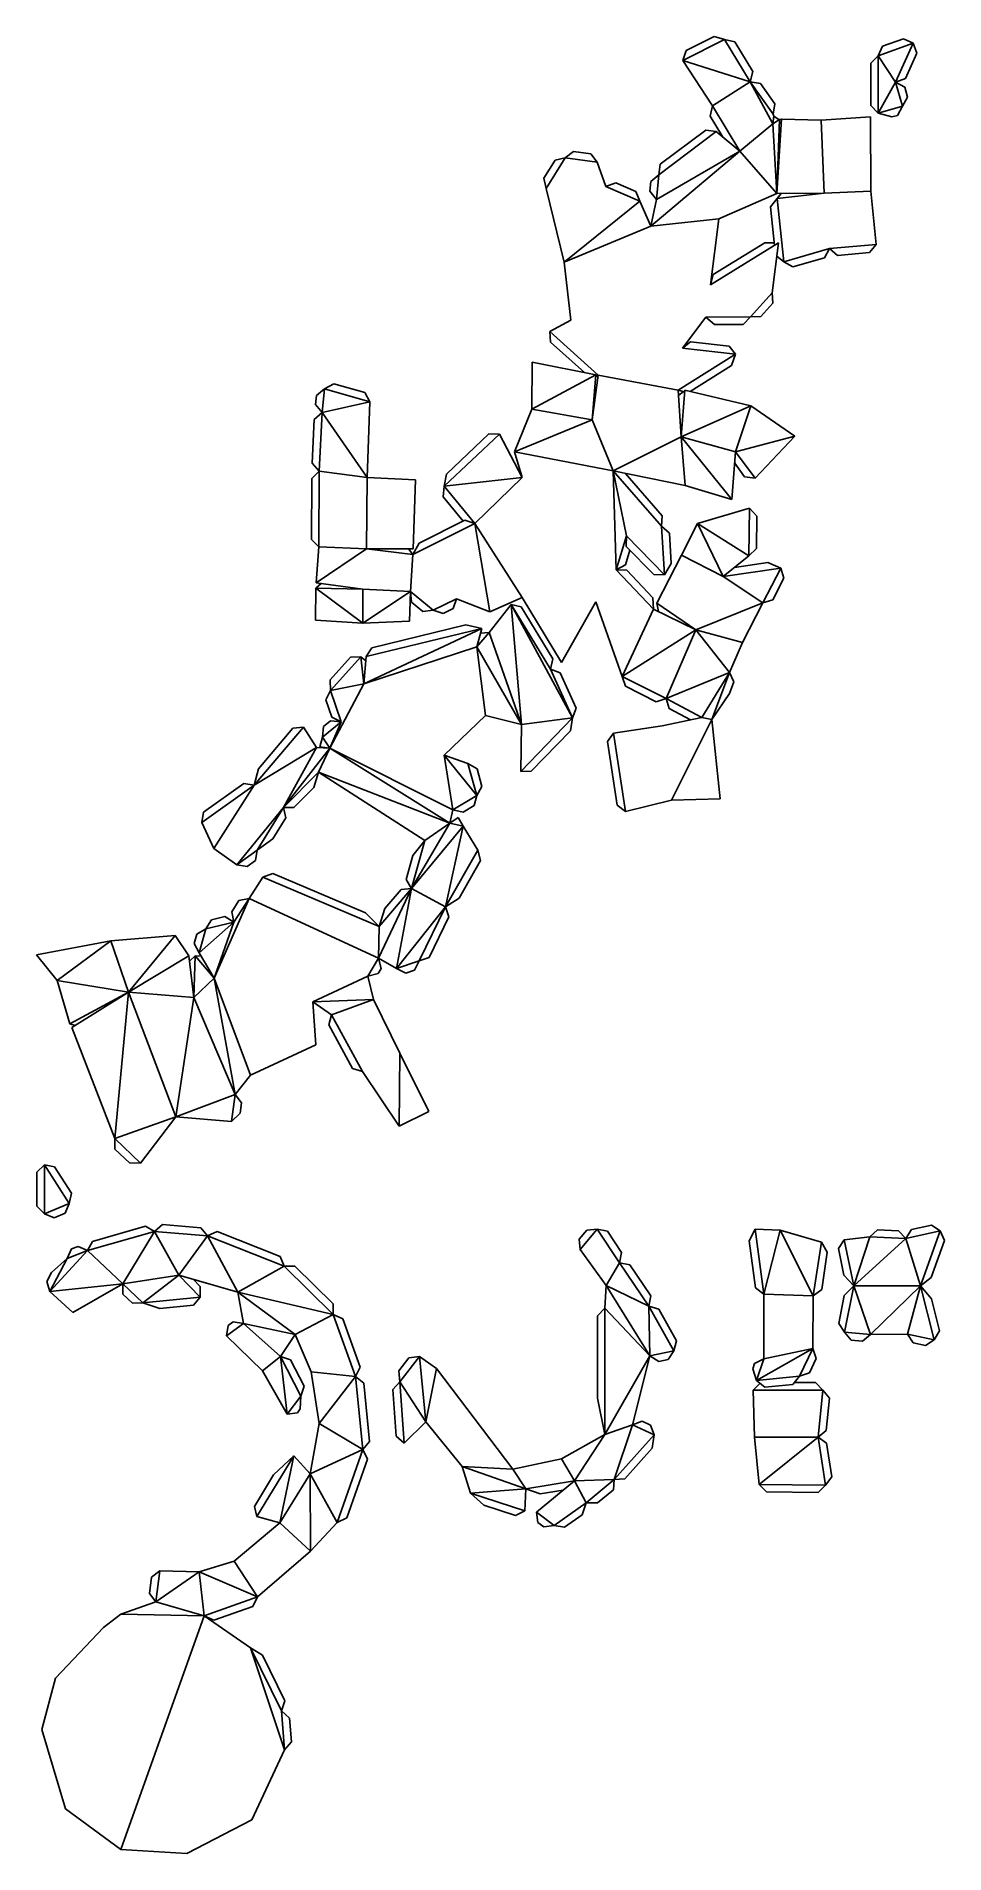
# Model space of a CAD drawing. Extents: x -6 to 1832, y 0 to 3678.
import ezdxf

# ---------------------------------------------------------------- set-up
doc = ezdxf.new("R2010")
doc.units = 0

msp = doc.modelspace()

# ---------------------------------------------------------------- linework, layer by layer
at = {"layer": 'CutLine', "color": 8, "linetype": 'CONTINUOUS'}
for p, q in [((1309.007472, 3649.221093), (1365.858643, 3677.973862)), ((1365.858643, 3677.973862), (1386.90993, 3671.811364)), ((1302.39178, 3629.06588), (1309.007472, 3649.221093)), ((1386.90993, 3671.811364), (1407.511826, 3666.755487)), ((1407.511826, 3666.755487), (1443.881068, 3606.730232)), ((1697.709164, 3638.651861), (1706.773704, 3657.830862)), ((1706.773704, 3657.830862), (1749.397529, 3673.095131)), ((1749.397529, 3673.095131), (1768.576531, 3664.03059)), ((1776.111318, 3644.200639), (1752.967679, 3592.690983)), ((1768.576531, 3664.03059), (1776.111318, 3644.200639)), ((1302.39178, 3629.06588), (1362.719252, 3537.28401)), ((1443.881068, 3606.730232), (1438.825191, 3586.128336)), ((1682.709164, 3623.651861), (1697.709164, 3638.651861)), ((1682.709164, 3537.818875), (1682.709164, 3623.651861)), ((1438.825191, 3586.128336), (1459.737556, 3582.568419)), ((1459.737556, 3582.568419), (1488.811195, 3541.565659)), ((1752.967679, 3592.690983), (1733.137728, 3585.156196)), ((1733.137728, 3585.156196), (1751.716904, 3574.918314)), ((1751.716904, 3574.918314), (1757.499067, 3554.942408)), ((1357.586844, 3516.701046), (1362.719252, 3537.28401)), ((1488.811195, 3541.565659), (1485.251279, 3520.653294)), ((1697.709164, 3522.818875), (1682.709164, 3537.818875)), ((1747.261185, 3536.363232), (1736.746927, 3517.939054)), ((1757.499067, 3554.942408), (1747.261185, 3536.363232)), ((1382.62614, 3475.026502), (1357.586844, 3516.701046)), ((1498.029176, 3509.458072), (1484.769924, 3501.082319)), ((1486.941491, 3516.614392), (1485.251279, 3520.653294)), ((1486.941491, 3516.614392), (1497.457712, 3509.097083)), ((1500.152801, 3510.012825), (1498.029176, 3509.458072)), ((1502.342911, 3510.207228), (1500.152801, 3510.012825)), ((1582.590443, 3508.565197), (1502.342911, 3510.207228)), ((1682.55862, 3515.133248), (1582.590443, 3508.565197)), ((1683.240353, 3364.564149), (1682.55862, 3515.133248)), ((1725.41901, 3514.842725), (1697.709164, 3522.818875)), ((1736.746927, 3517.939054), (1725.41901, 3514.842725)), ((1256.893333, 3418.958525), (1349.25298, 3488.365088)), ((1349.25298, 3488.365088), (1370.255813, 3485.384986)), ((1417.843988, 3445.536296), (1370.255813, 3485.384986)), ((1020.940908, 3390.644213), (1043.878257, 3427.269569)), ((1043.878257, 3427.269569), (1064.55256, 3432.020696)), ((1064.55256, 3432.020696), (1081.356688, 3444.96756)), ((1081.356688, 3444.96756), (1116.211627, 3440.44856)), ((1116.211627, 3440.44856), (1129.15849, 3423.644431)), ((1146.646739, 3374.049158), (1129.15849, 3423.644431)), ((1025.692035, 3369.969911), (1020.940908, 3390.644213)), ((1235.549157, 3364.359851), (1237.521822, 3384.490117)), ((1237.521822, 3384.490117), (1253.913231, 3397.955692)), ((1253.913231, 3397.955692), (1256.893333, 3418.958525)), ((1025.692035, 3369.969911), (1062.136524, 3221.020165)), ((1146.646739, 3374.049158), (1167.033435, 3381.628706)), ((1167.033435, 3381.628706), (1207.499102, 3364.278422)), ((1207.499102, 3364.278422), (1215.374258, 3344.581165)), ((1249.014733, 3347.968442), (1235.549157, 3364.359851)), ((1249.014733, 3347.968442), (1238.006722, 3293.646063)), ((1375.047761, 3308.311222), (1492.780859, 3359.762482)), ((1480.037039, 3333.199488), (1493.41786, 3349.660157)), ((1492.780859, 3359.762482), (1588.404556, 3360.720774)), ((1493.41786, 3349.660157), (1501.48187, 3359.849679)), ((1693.92136, 3256.646239), (1683.240353, 3364.564149)), ((1238.006722, 3293.646063), (1215.374258, 3344.581165)), ((1488.113701, 3254.942508), (1480.037039, 3333.199488)), ((1358.75012, 3175.21804), (1375.047761, 3308.311222)), ((1363.650103, 3195.85757), (1468.335823, 3260.373511)), ((1468.335823, 3260.373511), (1487.586719, 3260.048578)), ((1483.55444, 3158.833352), (1496.164062, 3259.903801)), ((1599.214711, 3248.336162), (1588.916899, 3229.790137)), ((1615.468442, 3234.704719), (1599.214711, 3248.336162)), ((1680.289917, 3240.392508), (1615.468442, 3234.704719)), ((1693.92136, 3256.646239), (1680.289917, 3240.392508)), ((1062.136524, 3221.020165), (1075.842148, 3103.302004)), ((1506.608305, 3221.854341), (1492.815787, 3233.066231)), ((1525.15433, 3211.556529), (1506.608305, 3221.854341)), ((1588.916899, 3229.790137), (1525.15433, 3211.556529)), ((1358.75012, 3175.21804), (1363.650103, 3195.85757)), ((1484.602865, 3137.646073), (1460.587717, 3111.130475)), ((1483.55444, 3158.833352), (1484.602865, 3137.646073)), ((1075.842148, 3103.302004), (1033.556261, 3080.483705)), ((1301.510293, 3046.672528), (1349.118309, 3109.85027)), ((1366.561521, 3094.895002), (1349.118309, 3109.85027)), ((1424.438996, 3095.04359), (1366.561521, 3094.895002)), ((1439.400437, 3110.08205), (1424.438996, 3095.04359)), ((1460.587717, 3111.130475), (1439.400437, 3110.08205)), ((1034.646266, 3059.298524), (1033.556261, 3080.483705)), ((1103.190346, 2997.462664), (1034.646266, 3059.298524)), ((1301.510293, 3046.672528), (1318.071643, 3059.928534)), ((1318.071643, 3059.928534), (1396.114433, 3051.277255)), ((997.393586, 3018.634083), (996.790727, 2923.215845)), ((1126.56516, 2992.785035), (997.393586, 3018.634083)), ((1396.114433, 3051.277255), (1409.370439, 3034.715905)), ((1409.370439, 3034.715905), (1400.667807, 3011.592774)), ((1131.368509, 2992.244071), (1118.746549, 2901.766124)), ((1131.368509, 2992.244071), (1126.537128, 2992.458703)), ((1126.851623, 2992.444732), (1130.750389, 2987.813206)), ((1400.667807, 3011.592774), (1317.033642, 2959.345176)), ((558.831798, 2933.079617), (560.715935, 2951.03068)), ((560.715935, 2951.03068), (577.199781, 2964.38294)), ((577.199781, 2964.38294), (595.70685, 2974.750601)), ((595.70685, 2974.750601), (658.673149, 2957.001227)), ((658.673149, 2957.001227), (669.04081, 2938.494158)), ((1306.155536, 2958.784411), (1292.772936, 2961.875583)), ((1299.334009, 2867.166741), (1292.772936, 2961.875583)), ((1293.541676, 2950.778844), (1303.537342, 2959.389173)), ((1440.238122, 2930.479409), (1306.383083, 2961.840512)), ((556.490893, 2902.32256), (572.184058, 2916.595771)), ((572.184058, 2916.595771), (558.831798, 2933.079617)), ((663.741236, 2785.107896), (669.04081, 2938.494158)), ((996.790727, 2923.215845), (961.575348, 2837.220647)), ((1529.50258, 2868.765323), (1440.238122, 2930.479409)), ((552.301399, 2813.908433), (556.490893, 2902.32256)), ((823.860254, 2791.944998), (909.9031, 2873.348631)), ((909.9031, 2873.348631), (931.108167, 2872.761131)), ((977.140167, 2785.050755), (931.108167, 2872.761131)), ((961.575348, 2837.220647), (977.140167, 2785.050755)), ((1401.535595, 2740.910632), (1409.357436, 2837.356714)), ((1448.571157, 2783.491767), (1529.50258, 2868.765323)), ((551.489733, 2783.300629), (566.574611, 2798.215268)), ((566.574611, 2798.215268), (552.301399, 2813.908433)), ((1161.188644, 2798.538659), (1307.26449, 2769.188444)), ((1427.615968, 2786.790259), (1407.497679, 2814.425243)), ((550.789806, 2659.959119), (551.489733, 2783.300629)), ((761.11916, 2780.435611), (663.741236, 2785.107896)), ((756.866563, 2640.516365), (761.11916, 2780.435611)), ((817.492627, 2746.176821), (819.619004, 2767.283183)), ((819.619004, 2767.283183), (823.860254, 2791.944998)), ((1185.425457, 2793.668889), (1260.867875, 2707.743389)), ((1307.26449, 2769.188444), (1401.535595, 2740.910632)), ((1448.571157, 2783.491767), (1427.615968, 2786.790259)), ((857.827173, 2696.804707), (817.492627, 2746.176821)), ((1437.666011, 2723.166946), (1332.150877, 2691.789252)), ((1437.666011, 2723.166946), (1452.423009, 2707.20161)), ((768.915516, 2652.26847), (861.168139, 2698.478211)), ((861.168139, 2698.478211), (881.297597, 2691.784564)), ((1260.867875, 2707.743389), (1259.492682, 2686.574808)), ((1259.492682, 2686.574808), (1275.331744, 2672.463673)), ((1332.150877, 2691.789252), (1299.43447, 2628.247081)), ((1452.423009, 2707.20161), (1451.41089, 2641.183874)), ((565.704445, 2644.874241), (550.789806, 2659.959119)), ((756.137538, 2629.091344), (768.915516, 2652.26847)), ((1187.95063, 2645.798002), (1188.184393, 2667.009917)), ((1275.331744, 2672.463673), (1278.870693, 2611.122981)), ((565.704445, 2644.874241), (560.248373, 2571.862793)), ((662.051603, 2640.830689), (756.866563, 2640.516365)), ((747.222426, 2640.548336), (756.137538, 2629.091344)), ((1195.296721, 2638.288193), (1186.475329, 2608.606597)), ((1243.949571, 2588.551049), (1187.95063, 2645.798002)), ((1299.43447, 2628.247081), (1249.789272, 2530.693003)), ((1384.191842, 2584.749071), (1436.182715, 2626.415575)), ((1407.271185, 2603.245309), (1474.495922, 2612.973886)), ((1451.41089, 2641.183874), (1436.182715, 2626.415575)), ((1474.495922, 2612.973886), (1500.544531, 2601.587309)), ((1186.475329, 2608.606597), (1167.823626, 2598.501451)), ((1167.823626, 2598.501451), (1189.027153, 2597.860789)), ((1189.027153, 2597.860789), (1241.994559, 2541.592847)), ((1265.161486, 2588.317286), (1243.949571, 2588.551049)), ((1278.870693, 2611.122981), (1265.161486, 2588.317286)), ((1507.068355, 2581.402173), (1484.706059, 2537.682091)), ((1500.544531, 2601.587309), (1507.068355, 2581.402173)), ((559.433717, 2561.225814), (558.771529, 2496.082514)), ((559.433717, 2561.225814), (570.304982, 2570.522777)), ((560.248373, 2571.862793), (654.665536, 2559.281967)), ((749.290185, 2494.419404), (750.942088, 2554.104982)), ((753.085456, 2533.000338), (750.942088, 2554.104982)), ((844.333642, 2539.872516), (837.606663, 2519.754172)), ((844.333642, 2539.872516), (911.75467, 2513.194533)), ((911.75467, 2513.194533), (977.140167, 2542.055278)), ((977.140167, 2542.055278), (1056.772474, 2411.01209)), ((1241.994559, 2541.592847), (1242.850514, 2518.799444)), ((776.107522, 2514.223346), (753.085456, 2533.000338)), ((797.212166, 2516.366714), (776.107522, 2514.223346)), ((817.330509, 2509.639734), (797.212166, 2516.366714)), ((837.606663, 2519.754172), (817.330509, 2509.639734)), ((954.715773, 2528.428426), (910.745213, 2471.315338)), ((954.715773, 2528.428426), (975.324233, 2523.399369)), ((975.324233, 2523.399369), (1039.377137, 2417.993697)), ((1056.772474, 2411.01209), (1126.242549, 2533.780428)), ((1126.242549, 2533.780428), (1179.754717, 2382.710077)), ((1328.945514, 2476.542049), (1242.850514, 2518.799444)), ((1252.950056, 2513.842358), (1249.789272, 2530.693003)), ((1423.109812, 2450.933357), (1464.520923, 2531.158267)), ((1484.706059, 2537.682091), (1464.520923, 2531.158267)), ((558.771529, 2496.082514), (654.400234, 2490.393849)), ((654.400234, 2490.393849), (749.290185, 2494.419404)), ((672.639667, 2440.673993), (862.941754, 2486.946615)), ((862.941754, 2486.946615), (895.912482, 2479.526503)), ((885.144338, 2442.57224), (895.912482, 2479.526503)), ((893.224625, 2470.30228), (910.745213, 2471.315338)), ((661.608392, 2422.55464), (672.639667, 2440.673993)), ((1396.878334, 2390.616071), (1423.109812, 2450.933357)), ((588.347487, 2375.437029), (629.694524, 2421.313303)), ((629.694524, 2421.313303), (650.879186, 2422.413357)), ((650.879186, 2422.413357), (660.918147, 2414.380947)), ((661.608392, 2422.55464), (656.966655, 2367.588473)), ((1039.377137, 2417.993697), (1034.34808, 2397.385238)), ((1034.34808, 2397.385238), (1054.199056, 2389.906017)), ((579.968936, 2335.27459), (589.447541, 2354.252367)), ((589.447541, 2354.252367), (588.347487, 2375.437029)), ((1054.199056, 2389.906017), (1086.549213, 2318.441934)), ((1186.355532, 2362.549987), (1179.754717, 2382.710077)), ((1248.306194, 2331.160688), (1186.355532, 2362.549987)), ((1405.6, 2371.278736), (1396.741191, 2347.863409)), ((1396.878334, 2390.616071), (1405.6, 2371.278736)), ((591.640193, 2300.311353), (579.968936, 2335.27459)), ((1086.549213, 2318.441934), (1079.069993, 2298.590958)), ((1268.466284, 2337.761503), (1248.306194, 2331.160688)), ((1274.707267, 2317.487132), (1268.466284, 2337.761503)), ((1317.799073, 2294.680569), (1274.707267, 2317.487132)), ((1396.741191, 2347.863409), (1360.836723, 2295.352014)), ((572.927706, 2259.863951), (574.99452, 2280.976229)), ((574.99452, 2280.976229), (589.505693, 2292.899561)), ((589.505693, 2292.899561), (610.617971, 2290.832747)), ((610.617971, 2290.832747), (591.640193, 2300.311353)), ((819.036327, 2223.505118), (902.915288, 2303.390038)), ((902.915288, 2303.390038), (975.893729, 2284.939814)), ((975.893729, 2284.939814), (974.51876, 2190.237102)), ((1079.069993, 2298.590958), (1074.818106, 2272.582006)), ((1260.740263, 2282.614968), (1162.37468, 2267.975004)), ((1340.711146, 2299.525534), (1260.740263, 2282.614968)), ((1378.119979, 2134.866629), (1360.836723, 2295.352014)), ((443.620614, 2195.800217), (513.179894, 2277.81699)), ((513.179894, 2277.81699), (534.321815, 2279.554568)), ((561.104746, 2238.783292), (534.321815, 2279.554568)), ((567.971639, 2240.361626), (572.927706, 2259.863951)), ((1074.818106, 2272.582006), (995.728581, 2190.615923)), ((1149.832874, 2250.577627), (1162.37468, 2267.975004)), ((1169.243999, 2122.096362), (1149.832874, 2250.577627)), ((587.904615, 2237.608496), (561.104746, 2238.783292)), ((587.904615, 2237.608496), (567.971639, 2240.361626)), ((867.414156, 2206.229756), (819.036327, 2223.505118)), ((434.96385, 2162.402412), (443.620614, 2195.800217)), ((565.033011, 2188.535021), (555.348675, 2157.569628)), ((565.033011, 2188.535021), (780.027524, 2050.440897)), ((867.414156, 2206.229756), (885.8792, 2195.78743)), ((885.8792, 2195.78743), (895.784049, 2160.098384)), ((995.728581, 2190.615923), (974.51876, 2190.237102)), ((332.147729, 2108.085624), (414.056503, 2165.991682)), ((414.056503, 2165.991682), (434.96385, 2162.402412)), ((555.348675, 2157.569628), (515.140216, 2117.226767)), ((885.341723, 2141.633341), (880.122568, 2121.072202)), ((895.784049, 2160.098384), (885.341723, 2141.633341)), ((1279.41909, 2131.803988), (1378.119979, 2134.866629)), ((328.55846, 2087.178277), (332.147729, 2108.085624)), ((498.866521, 2096.56126), (472.751569, 2054.004112)), ((515.140216, 2117.226767), (493.927042, 2117.191373)), ((493.927042, 2117.191373), (498.866521, 2096.56126)), ((830.808615, 2085.253484), (836.57273, 2112.610665)), ((830.808615, 2085.253484), (847.696095, 2096.882031)), ((857.743652, 2107.754395), (836.57273, 2112.610665)), ((847.696095, 2096.882031), (858.107204, 2079.217975)), ((880.122568, 2121.072202), (857.743652, 2107.754395)), ((1186.316474, 2109.505469), (1169.243999, 2122.096362)), ((1186.316474, 2109.505469), (1279.41909, 2131.803988)), ((328.55846, 2087.178277), (353.036375, 2034.292801)), ((887.499038, 2030.67057), (858.107204, 2079.217975)), ((353.036375, 2034.292801), (399.428038, 2001.36004)), ((441.074714, 2031.062768), (437.572341, 2010.140689)), ((472.751569, 2054.004112), (441.074714, 2031.062768)), ((756.181519, 2020.415159), (780.027524, 2050.440897)), ((887.499038, 2030.67057), (893.081761, 2010.205155)), ((420.350117, 1997.857667), (399.428038, 2001.36004)), ((437.572341, 2010.140689), (420.350117, 1997.857667)), ((742.69471, 1971.53984), (756.181519, 2020.415159)), ((893.081761, 2010.205155), (849.577155, 1934.062074)), ((452.593303, 1976.053629), (424.477621, 1933.319497)), ((452.593303, 1976.053629), (472.261682, 1984.000632)), ((472.261682, 1984.000632), (660.260799, 1904.204217)), ((699.076923, 1912.665412), (732.019674, 1951.385567)), ((732.019674, 1951.385567), (753.164275, 1953.090227)), ((753.164275, 1953.090227), (742.69471, 1971.53984)), ((389.26182, 1906.119747), (403.757838, 1928.770804)), ((403.757838, 1928.770804), (424.477621, 1933.319497)), ((687.773343, 1876.231224), (699.076923, 1912.665412)), ((849.577155, 1934.062074), (821.960731, 1915.963436)), ((821.960731, 1915.963436), (828.875692, 1895.908928)), ((337.225457, 1871.465354), (348.203586, 1889.616957)), ((348.203586, 1889.616957), (375.658911, 1896.378093)), ((375.658911, 1896.378093), (393.810514, 1885.399964)), ((393.810514, 1885.399964), (389.26182, 1906.119747)), ((660.260799, 1904.204217), (687.773343, 1876.231224)), ((828.875692, 1895.908928), (788.961471, 1813.983323)), ((144.733726, 1847.602832), (-6.212197, 1819.107901)), ((274.587931, 1858.496087), (144.733726, 1847.602832)), ((302.403615, 1816.730013), (274.587931, 1858.496087)), ((313.061767, 1841.820659), (318.655489, 1861.21078)), ((323.316341, 1823.250692), (313.061767, 1841.820659)), ((318.655489, 1861.21078), (337.225457, 1871.465354)), ((-6.212197, 1819.107901), (36.020549, 1767.275184)), ((312.627842, 1732.796525), (302.403615, 1816.730013)), ((303.641571, 1806.567297), (315.016142, 1817.316707)), ((315.016142, 1817.316707), (327.408155, 1816.340046)), ((323.316341, 1823.250692), (353.55006, 1772.189113)), ((686.241994, 1812.127422), (691.59577, 1791.600925)), ((686.241994, 1812.127422), (722.958725, 1791.699759)), ((768.906963, 1807.068361), (759.439648, 1788.084949)), ((788.961471, 1813.983323), (768.906963, 1807.068361)), ((36.020549, 1767.275184), (61.915971, 1679.245674)), ((685.518208, 1781.234361), (664.99171, 1775.880585)), ((676.134345, 1728.728955), (664.99171, 1775.880585)), ((691.59577, 1791.600925), (685.518208, 1781.234361)), ((741.942138, 1782.232444), (722.958725, 1791.699759)), ((759.439648, 1788.084949), (741.942138, 1782.232444)), ((180.134078, 1743.679675), (65.972834, 1672.304108)), ((729.885048, 1620.176196), (676.134345, 1728.728955)), ((559.696755, 1636.673989), (553.311269, 1723.648056)), ((553.311269, 1723.648056), (591.587571, 1697.469338)), ((585.620514, 1677.112663), (591.587571, 1697.469338)), ((72.221724, 1676.211021), (61.915971, 1679.245674)), ((65.972834, 1672.304108), (152.430822, 1447.205872)), ((633.884342, 1588.820943), (585.620514, 1677.112663)), ((427.576139, 1575.652513), (559.696755, 1636.673989)), ((788.61699, 1501.839577), (729.885048, 1620.176196)), ((654.241017, 1582.853886), (633.884342, 1588.820943)), ((654.241017, 1582.853886), (728.279451, 1472.625268)), ((396.192341, 1536.438004), (427.576139, 1575.652513)), ((396.192341, 1536.438004), (409.115873, 1519.615926)), ((409.115873, 1519.615926), (406.32527, 1498.32384)), ((204.568156, 1397.436269), (276.401411, 1491.044247)), ((276.401411, 1491.044247), (388.989581, 1481.4815)), ((406.32527, 1498.32384), (388.989581, 1481.4815)), ((728.279451, 1472.625268), (788.61699, 1501.839577)), ((152.923562, 1425.998392), (152.430822, 1447.205872)), ((182.396111, 1397.86429), (152.923562, 1425.998392)), ((204.568156, 1397.436269), (182.396111, 1397.86429)), ((-5, 1379.249696), (10, 1394.249696)), ((-5, 1310.193878), (-5, 1379.249696)), ((10, 1394.249696), (30.730181, 1389.74863)), ((30.730181, 1389.74863), (64.771454, 1336.824998)), ((64.771454, 1336.824998), (60.270388, 1316.094817)), ((10, 1295.193878), (-5, 1310.193878)), ((29.609209, 1287.101972), (10, 1295.193878)), ((52.178483, 1296.485608), (29.609209, 1287.101972)), ((60.270388, 1316.094817), (52.178483, 1296.485608)), ((107.752401, 1238.939347), (214.590633, 1269.738478)), ((214.590633, 1269.738478), (233.158661, 1259.48039)), ((233.158661, 1259.48039), (249.341829, 1273.19553)), ((249.341829, 1273.19553), (326.61439, 1266.816878)), ((326.61439, 1266.816878), (340.32953, 1250.633709)), ((340.32953, 1250.633709), (359.796155, 1259.062856)), ((359.796155, 1259.062856), (487.313442, 1208.608281)), ((1092.891449, 1243.842559), (1107.978331, 1262.064361)), ((1107.978331, 1262.064361), (1129.0982, 1264.052104)), ((1129.0982, 1264.052104), (1149.874695, 1259.769902)), ((1149.874695, 1259.769902), (1178.314475, 1216.56321)), ((1436.982518, 1240.466487), (1449.008741, 1264.052104)), ((1499.750202, 1261.700624), (1449.008741, 1264.052104)), ((1582.855278, 1237.812862), (1499.750202, 1261.700624)), ((1681.167947, 1248.339733), (1696.814454, 1262.664077)), ((1696.814454, 1262.664077), (1739.28046, 1260.79069)), ((1739.28046, 1260.79069), (1753.604804, 1245.144183)), ((1753.604804, 1245.144183), (1765.103501, 1262.970567)), ((1765.103501, 1262.970567), (1805.642213, 1271.717902)), ((1805.642213, 1271.717902), (1823.468597, 1260.219205)), ((1823.468597, 1260.219205), (1832.475632, 1241.01313)), ((56.101398, 1204.758582), (64.842521, 1224.08713)), ((64.842521, 1224.08713), (78.165766, 1229.112442)), ((78.165766, 1229.112442), (97.494314, 1220.37132)), ((97.494314, 1220.37132), (107.752401, 1238.939347)), ((1094.879192, 1222.722689), (1092.891449, 1243.842559)), ((1094.879192, 1222.722689), (1147.402282, 1149.621882)), ((1178.314475, 1216.56321), (1174.251972, 1195.452941)), ((1449.500966, 1145.316157), (1436.982518, 1240.466487)), ((1582.855278, 1237.812862), (1594.966948, 1217.411095)), ((1594.966948, 1217.411095), (1583.643037, 1141.804001)), ((1617.265233, 1224.448028), (1628.867383, 1242.207254)), ((1628.554047, 1170.614823), (1617.265233, 1224.448028)), ((1681.167947, 1248.339733), (1628.867383, 1242.207254)), ((1832.475632, 1241.01313), (1805.306695, 1165.857014)), ((24.490921, 1176.275039), (56.101398, 1204.758582)), ((487.313442, 1208.608281), (495.742588, 1189.141656)), ((495.742588, 1189.141656), (516.955125, 1189.309799)), ((516.955125, 1189.309799), (594.80993, 1112.67953)), ((1174.251972, 1195.452941), (1195.082507, 1191.441855)), ((1195.082507, 1191.441855), (1237.594925, 1128.652796)), ((14.962555, 1157.843314), (24.490921, 1176.275039)), ((21.399049, 1137.630161), (14.962555, 1157.843314)), ((67.839183, 1095.19926), (168.623854, 1153.224449)), ((169.197396, 1132.019), (168.623854, 1153.224449)), ((282.064249, 1170.913113), (401.949166, 1136.396863)), ((311.104212, 1162.552173), (325.442842, 1147.796301)), ((325.442842, 1147.796301), (325.138657, 1126.585279)), ((1147.402282, 1149.621882), (1144.822201, 1103.783955)), ((1466.32942, 1132.400929), (1449.500966, 1145.316157)), ((1583.643037, 1141.804001), (1566.586682, 1129.191278)), ((1648.359721, 1149.253735), (1628.554047, 1170.614823)), ((1629.216746, 1129.773959), (1648.359721, 1149.253735)), ((1805.306695, 1165.857014), (1783.354577, 1149.253735)), ((1783.354577, 1149.253735), (1805.659235, 1122.666078)), ((21.399049, 1137.630161), (67.839183, 1095.19926)), ((188.233724, 1113.985302), (169.197396, 1132.019)), ((209.439173, 1114.558844), (188.233724, 1113.985302)), ((243.834232, 1103.053236), (209.439173, 1114.558844)), ((311.769868, 1110.114837), (243.834232, 1103.053236)), ((325.138657, 1126.585279), (311.769868, 1110.114837)), ((401.949166, 1136.396863), (413.054266, 1072.874735)), ((594.80993, 1112.67953), (594.978073, 1091.466993)), ((1129.822201, 1088.783955), (1144.822201, 1103.783955)), ((1237.594925, 1128.652796), (1233.583839, 1107.822261)), ((1233.583839, 1107.822261), (1254.004484, 1102.077935)), ((1466.32942, 1132.400929), (1466.32942, 1001.77874)), ((1565.542636, 1022.161892), (1566.586682, 1129.191278)), ((1617.969228, 1072.901294), (1629.216746, 1129.773959)), ((1805.659235, 1122.666078), (1822.229538, 1058.059037)), ((378.900385, 1047.687292), (382.069712, 1068.662405)), ((382.069712, 1068.662405), (392.079153, 1076.044062)), ((392.079153, 1076.044062), (413.054266, 1072.874735)), ((594.978073, 1091.466993), (614.149571, 1082.386592)), ((614.149571, 1082.386592), (649.059795, 984.648944)), ((1129.822201, 922.139622), (1129.822201, 1088.783955)), ((1254.004484, 1102.077935), (1289.961489, 1037.973712)), ((1629.774088, 1055.276162), (1617.969228, 1072.901294)), ((378.900385, 1047.687292), (451.373293, 977.466512)), ((487.858978, 1005.990101), (517.921926, 1050.434225)), ((517.921926, 1050.434225), (550.417273, 975.010351)), ((1289.961489, 1037.973712), (1284.217163, 1017.553068)), ((1643.401628, 1039.019158), (1629.774088, 1055.276162)), ((1665.903002, 1037.03932), (1643.401628, 1039.019158)), ((1682.160006, 1050.66686), (1665.903002, 1037.03932)), ((1682.160006, 1050.66686), (1756.933769, 1051.51467)), ((1768.446955, 1033.69764), (1756.933769, 1051.51467)), ((1793.609346, 1028.289573), (1768.446955, 1033.69764)), ((1811.426376, 1039.802759), (1793.609346, 1028.289573)), ((1822.229538, 1058.059037), (1811.426376, 1039.802759)), ((487.858978, 1005.990101), (508.075103, 999.562948)), ((508.075103, 999.562948), (535.659183, 946.264537)), ((727.444752, 976.858808), (748.075209, 1003.504826)), ((748.075209, 1003.504826), (769.118743, 1006.18245)), ((804.105213, 982.16492), (769.118743, 1006.18245)), ((1200.500794, 868.123058), (1235.969512, 1007.65455)), ((1253.678078, 995.975222), (1235.969512, 1007.65455)), ((1272.537835, 999.844502), (1253.678078, 995.975222)), ((1284.217163, 1017.553068), (1272.537835, 999.844502)), ((1447.394141, 992.215519), (1466.32942, 1001.77874)), ((1572.557315, 1002.142045), (1558.655254, 973.243098)), ((1565.542636, 1022.161892), (1572.557315, 1002.142045)), ((451.373293, 977.466512), (501.24796, 889.652477)), ((550.417273, 975.010351), (566.348165, 870.389067)), ((649.059795, 984.648944), (639.979395, 965.477446)), ((639.979395, 965.477446), (656.402104, 952.050063)), ((729.640894, 955.193398), (727.444752, 976.858808)), ((958.009873, 778.234737), (804.105213, 982.16492)), ((1443.871287, 981.503243), (1447.394141, 992.215519)), ((1451.842589, 957.727267), (1443.871287, 981.503243)), ((1468.233367, 944.260924), (1451.842589, 957.727267)), ((1538.635407, 966.228419), (1525.169063, 949.837641)), ((1558.655254, 973.243098), (1538.635407, 966.228419)), ((529.23203, 926.048412), (528.152654, 900.03568)), ((535.659183, 946.264537), (529.23203, 926.048412)), ((656.402104, 952.050063), (668.226516, 834.2132)), ((715.718211, 939.188434), (729.640894, 955.193398)), ((722.295086, 844.662139), (715.718211, 939.188434)), ((1144.822201, 848.259734), (1129.822201, 922.139622)), ((1445, 938.238486), (1458.785017, 952.023504)), ((1445, 938.238486), (1447.427268, 843.198941)), ((1525.169063, 949.837641), (1468.233367, 944.260924)), ((1527.963131, 953.238486), (1571.060824, 953.238486)), ((1571.060824, 953.238486), (1586.060824, 938.238486)), ((1586.060824, 938.238486), (1599.416584, 921.757477)), ((1599.416584, 921.757477), (1592.568571, 856.379463)), ((522.282374, 892.400825), (501.24796, 889.652477)), ((528.152654, 900.03568), (522.282374, 892.400825)), ((566.348165, 870.389067), (547.918852, 768.543001)), ((738.300051, 830.739456), (782.523427, 873.921103)), ((782.523427, 873.921103), (855.720008, 783.514983)), ((1144.822201, 848.259734), (1056.871173, 799.16196)), ((1200.500794, 868.123058), (1220.466019, 875.291725)), ((1220.466019, 875.291725), (1237.096564, 867.44863)), ((1237.096564, 867.44863), (1244.265231, 847.483405)), ((1244.265231, 847.483405), (1240.157456, 820.381609)), ((1592.568571, 856.379463), (1576.087562, 843.023703)), ((668.226516, 834.2132), (654.799133, 817.79049)), ((654.799133, 817.79049), (663.98079, 798.66728)), ((738.300051, 830.739456), (722.295086, 844.662139)), ((1240.157456, 820.381609), (1184.947193, 758.621569)), ((1447.427268, 843.198941), (1457.263593, 747.384119)), ((1576.087562, 843.023703), (1593.224045, 830.520066)), ((1593.224045, 830.520066), (1603.840738, 762.596377)), ((474.058308, 766.741248), (514.979549, 805.160194)), ((547.918852, 768.543001), (514.979549, 805.160194)), ((663.98079, 798.66728), (622.111947, 679.461368)), ((855.720008, 783.514983), (872.402481, 729.824999)), ((1056.871173, 799.16196), (958.009873, 778.234737)), ((435.149193, 702.763357), (474.058308, 766.741248)), ((982.956816, 693.738834), (984.564062, 738.321494)), ((1013.832539, 727.983196), (984.564062, 738.321494)), ((1083.429178, 754.76408), (1006.154774, 690.941386)), ((1060.37609, 735.724008), (1013.832539, 727.983196)), ((1161.842422, 736.309886), (1129.928035, 709.725296)), ((1163.767168, 757.435589), (1161.842422, 736.309886)), ((1184.947193, 758.621569), (1163.767168, 757.435589)), ((1472.046791, 732.170406), (1457.263593, 747.384119)), ((1591.337101, 745.459893), (1576.123388, 730.676696)), ((1603.840738, 762.596377), (1591.337101, 745.459893)), ((440.170949, 682.153118), (435.149193, 702.763357)), ((899.950558, 705.054139), (872.402481, 729.824999)), ((964.042744, 684.133737), (899.950558, 705.054139)), ((1106.642267, 709.850715), (1098.465836, 685.730375)), ((1129.928035, 709.725296), (1106.642267, 709.850715)), ((1576.123388, 730.676696), (1472.046791, 732.170406)), ((486.869617, 669.482063), (394.3252, 591.867128)), ((440.170949, 682.153118), (486.869617, 669.482063)), ((548.872106, 611.987521), (602.988736, 670.279711)), ((622.111947, 679.461368), (602.988736, 670.279711)), ((982.956816, 693.738834), (964.042744, 684.133737)), ((1009.132224, 669.938177), (1006.154774, 690.941386)), ((1020.812102, 661.158658), (1009.132224, 669.938177)), ((1041.815311, 664.136108), (1020.812102, 661.158658)), ((1062.718382, 660.522021), (1041.815311, 664.136108)), ((1098.465836, 685.730375), (1062.718382, 660.522021)), ((394.3252, 591.867128), (323.167641, 570.322376)), ((441.472134, 519.475727), (548.872106, 611.987521)), ((222.819562, 526.756637), (227.060489, 559.387426)), ((227.060489, 559.387426), (243.868632, 572.329077)), ((323.167641, 570.322376), (243.868632, 572.329077)), ((235.761213, 509.948493), (222.819562, 526.756637)), ((441.472134, 519.475727), (432.28931, 500.353077)), ((164.601015, 484.518116), (129.580853, 457.486296)), ((235.761213, 509.948493), (164.601015, 484.518116)), ((352.838348, 472.452864), (333.715698, 481.635687)), ((427.468782, 416.415465), (333.715698, 481.635687)), ((432.28931, 500.353077), (352.838348, 472.452864)), ((129.580853, 457.486296), (32.512952, 354.957485)), ((427.468782, 416.415465), (451.353786, 401.846472)), ((451.353786, 401.846472), (496.882932, 309.306414)), ((32.512952, 354.957485), (5, 251.001262)), ((496.882932, 309.306414), (490.045559, 289.22532)), ((490.045559, 289.22532), (506.253135, 274.491705)), ((506.253135, 274.491705), (510.069499, 226.063344)), ((5, 251.001262), (52.550197, 90.771832)), ((510.069499, 226.063344), (496.29427, 209.931293)), ((429.869737, 68.39851), (496.29427, 209.931293)), ((52.550197, 90.771832), (164.601015, 8.112074)), ((298.140069, 0), (429.869737, 68.39851)), ((164.601015, 8.112074), (298.140069, 0))]:
    msp.add_line(p, q, dxfattribs=at)
at = {"layer": 'MountainLine', "color": 5, "linetype": 'CONTINUOUS'}
for p, q in [((1386.90993, 3671.811364), (1302.39178, 3629.06588)), ((1438.825191, 3586.128336), (1386.90993, 3671.811364)), ((1768.576531, 3664.03059), (1697.709164, 3638.651861)), ((1733.137728, 3585.156196), (1768.576531, 3664.03059)), ((1697.709164, 3638.651861), (1697.709164, 3522.818875)), ((1362.719252, 3537.28401), (1438.825191, 3586.128336)), ((1485.251279, 3520.653294), (1438.825191, 3586.128336)), ((1747.261185, 3536.363232), (1733.137728, 3585.156196)), ((1484.769924, 3501.082319), (1417.843988, 3445.536296)), ((1484.769924, 3501.082319), (1486.941491, 3516.614392)), ((1492.780859, 3359.762482), (1484.769924, 3501.082319)), ((1502.342911, 3510.207228), (1492.780859, 3359.762482)), ((1492.780859, 3359.762482), (1498.029176, 3509.458072)), ((1582.590443, 3508.565197), (1588.404556, 3360.720774)), ((1370.255813, 3485.384986), (1253.913231, 3397.955692)), ((1064.55256, 3432.020696), (1025.692035, 3369.969911)), ((1129.15849, 3423.644431), (1064.55256, 3432.020696)), ((1417.843988, 3445.536296), (1492.780859, 3359.762482)), ((1253.913231, 3397.955692), (1249.014733, 3347.968442)), ((1215.374258, 3344.581165), (1146.646739, 3374.049158)), ((1588.404556, 3360.720774), (1493.41786, 3349.660157)), ((1493.41786, 3349.660157), (1506.608305, 3221.854341)), ((1683.240353, 3364.564149), (1588.404556, 3360.720774)), ((1238.006722, 3293.646063), (1062.136524, 3221.020165)), ((1496.164062, 3259.903801), (1358.75012, 3175.21804)), ((1439.400437, 3110.08205), (1483.55444, 3158.833352)), ((1349.118309, 3109.85027), (1439.400437, 3110.08205)), ((1033.556261, 3080.483705), (1131.368509, 2992.244071)), ((1292.772936, 2961.875583), (1409.370439, 3034.715905)), ((1409.370439, 3034.715905), (1301.510293, 3046.672528)), ((1118.746549, 2901.766124), (1126.56516, 2992.785035)), ((1131.368509, 2992.244071), (1292.772936, 2961.875583)), ((577.199781, 2964.38294), (572.184058, 2916.595771)), ((669.04081, 2938.494158), (577.199781, 2964.38294)), ((1306.383083, 2961.840512), (1299.334009, 2867.166741)), ((572.184058, 2916.595771), (566.574611, 2798.215268)), ((1440.238122, 2930.479409), (1299.334009, 2867.166741)), ((1440.238122, 2930.479409), (1409.357436, 2837.356714)), ((931.108167, 2872.761131), (819.619004, 2767.283183)), ((1118.746549, 2901.766124), (961.575348, 2837.220647)), ((1118.746549, 2901.766124), (1161.188644, 2798.538659)), ((961.575348, 2837.220647), (1161.188644, 2798.538659)), ((1299.334009, 2867.166741), (1161.188644, 2798.538659)), ((1299.334009, 2867.166741), (1401.535595, 2740.910632)), ((1299.334009, 2867.166741), (1307.26449, 2769.188444)), ((1409.357436, 2837.356714), (1448.571157, 2783.491767)), ((566.574611, 2798.215268), (565.704445, 2644.874241)), ((1161.188644, 2798.538659), (1188.184393, 2667.009917)), ((1259.492682, 2686.574808), (1161.188644, 2798.538659)), ((663.741236, 2785.107896), (662.051603, 2640.830689)), ((977.140167, 2785.050755), (881.297597, 2691.784564)), ((1436.182715, 2626.415575), (1437.666011, 2723.166946)), ((881.297597, 2691.784564), (756.137538, 2629.091344)), ((881.297597, 2691.784564), (977.140167, 2542.055278)), ((1265.161486, 2588.317286), (1259.492682, 2686.574808)), ((1167.823626, 2598.501451), (1188.184393, 2667.009917)), ((1188.184393, 2667.009917), (1265.161486, 2588.317286)), ((662.051603, 2640.830689), (560.248373, 2571.862793)), ((662.051603, 2640.830689), (565.704445, 2644.874241)), ((756.137538, 2629.091344), (662.051603, 2640.830689)), ((756.137538, 2629.091344), (750.942088, 2554.104982)), ((1242.850514, 2518.799444), (1167.823626, 2598.501451)), ((1464.520923, 2531.158267), (1500.544531, 2601.587309)), ((654.665536, 2559.281967), (559.433717, 2561.225814)), ((654.400234, 2490.393849), (654.665536, 2559.281967)), ((750.942088, 2554.104982), (654.665536, 2559.281967)), ((750.942088, 2554.104982), (797.212166, 2516.366714)), ((797.212166, 2516.366714), (844.333642, 2539.872516)), ((1079.069993, 2298.590958), (954.715773, 2528.428426)), ((1179.754717, 2382.710077), (1242.850514, 2518.799444)), ((1249.789272, 2530.693003), (1328.945514, 2476.542049)), ((895.912482, 2479.526503), (661.608392, 2422.55464)), ((910.745213, 2471.315338), (885.144338, 2442.57224)), ((1328.945514, 2476.542049), (1179.754717, 2382.710077)), ((1328.945514, 2476.542049), (1423.109812, 2450.933357)), ((1328.945514, 2476.542049), (1396.878334, 2390.616071)), ((885.144338, 2442.57224), (656.966655, 2367.588473)), ((902.915288, 2303.390038), (885.144338, 2442.57224)), ((975.893729, 2284.939814), (885.144338, 2442.57224)), ((650.879186, 2422.413357), (589.447541, 2354.252367)), ((656.966655, 2367.588473), (650.879186, 2422.413357)), ((1079.069993, 2298.590958), (1034.34808, 2397.385238)), ((656.966655, 2367.588473), (587.904615, 2237.608496)), ((589.447541, 2354.252367), (656.966655, 2367.588473)), ((589.447541, 2354.252367), (610.617971, 2290.832747)), ((1179.754717, 2382.710077), (1268.466284, 2337.761503)), ((1268.466284, 2337.761503), (1396.878334, 2390.616071)), ((1360.836723, 2295.352014), (1396.878334, 2390.616071)), ((1268.466284, 2337.761503), (1340.711146, 2299.525534)), ((610.617971, 2290.832747), (572.927706, 2259.863951)), ((610.617971, 2290.832747), (587.904615, 2237.608496)), ((974.51876, 2190.237102), (1079.069993, 2298.590958)), ((1079.069993, 2298.590958), (975.893729, 2284.939814)), ((1360.836723, 2295.352014), (1279.41909, 2131.803988)), ((1360.836723, 2295.352014), (1340.711146, 2299.525534)), ((572.927706, 2259.863951), (587.904615, 2237.608496)), ((1162.37468, 2267.975004), (1186.316474, 2109.505469)), ((434.96385, 2162.402412), (561.104746, 2238.783292)), ((493.927042, 2117.191373), (561.104746, 2238.783292)), ((587.904615, 2237.608496), (493.927042, 2117.191373)), ((587.904615, 2237.608496), (565.033011, 2188.535021)), ((830.808615, 2085.253484), (587.904615, 2237.608496)), ((587.904615, 2237.608496), (836.57273, 2112.610665)), ((836.57273, 2112.610665), (819.036327, 2223.505118)), ((819.036327, 2223.505118), (885.341723, 2141.633341)), ((885.341723, 2141.633341), (867.414156, 2206.229756)), ((434.96385, 2162.402412), (328.55846, 2087.178277)), ((836.57273, 2112.610665), (885.341723, 2141.633341)), ((493.927042, 2117.191373), (399.428038, 2001.36004)), ((753.164275, 1953.090227), (830.808615, 2085.253484)), ((780.027524, 2050.440897), (830.808615, 2085.253484)), ((858.107204, 2079.217975), (830.808615, 2085.253484)), ((399.428038, 2001.36004), (441.074714, 2031.062768)), ((821.960731, 1915.963436), (887.499038, 2030.67057)), ((753.164275, 1953.090227), (686.241994, 1812.127422)), ((753.164275, 1953.090227), (821.960731, 1915.963436)), ((424.477621, 1933.319497), (353.55006, 1772.189113)), ((424.477621, 1933.319497), (393.810514, 1885.399964)), ((686.241994, 1812.127422), (424.477621, 1933.319497)), ((768.906963, 1807.068361), (821.960731, 1915.963436)), ((323.316341, 1823.250692), (393.810514, 1885.399964)), ((393.810514, 1885.399964), (337.225457, 1871.465354)), ((393.810514, 1885.399964), (353.55006, 1772.189113)), ((686.241994, 1812.127422), (687.773343, 1876.231224)), ((144.733726, 1847.602832), (36.020549, 1767.275184)), ((180.134078, 1743.679675), (274.587931, 1858.496087)), ((337.225457, 1871.465354), (323.316341, 1823.250692)), ((180.134078, 1743.679675), (302.403615, 1816.730013)), ((315.016142, 1817.316707), (312.627842, 1732.796525)), ((353.55006, 1772.189113), (315.016142, 1817.316707)), ((664.99171, 1775.880585), (686.241994, 1812.127422)), ((722.958725, 1791.699759), (768.906963, 1807.068361)), ((36.020549, 1767.275184), (180.134078, 1743.679675)), ((353.55006, 1772.189113), (312.627842, 1732.796525)), ((353.55006, 1772.189113), (427.576139, 1575.652513)), ((396.192341, 1536.438004), (353.55006, 1772.189113)), ((553.311269, 1723.648056), (664.99171, 1775.880585)), ((61.915971, 1679.245674), (180.134078, 1743.679675)), ((180.134078, 1743.679675), (312.627842, 1732.796525)), ((276.401411, 1491.044247), (180.134078, 1743.679675)), ((276.401411, 1491.044247), (312.627842, 1732.796525)), ((396.192341, 1536.438004), (312.627842, 1732.796525)), ((591.587571, 1697.469338), (676.134345, 1728.728955)), ((388.989581, 1481.4815), (396.192341, 1536.438004)), ((152.430822, 1447.205872), (204.568156, 1397.436269)), ((60.270388, 1316.094817), (10, 1394.249696)), ((10, 1295.193878), (60.270388, 1316.094817)), ((233.158661, 1259.48039), (97.494314, 1220.37132)), ((168.623854, 1153.224449), (233.158661, 1259.48039)), ((340.32953, 1250.633709), (233.158661, 1259.48039)), ((233.158661, 1259.48039), (282.064249, 1170.913113)), ((282.064249, 1170.913113), (340.32953, 1250.633709)), ((401.949166, 1136.396863), (340.32953, 1250.633709)), ((495.742588, 1189.141656), (340.32953, 1250.633709)), ((1129.0982, 1264.052104), (1094.879192, 1222.722689)), ((1823.468597, 1260.219205), (1753.604804, 1245.144183)), ((97.494314, 1220.37132), (56.101398, 1204.758582)), ((168.623854, 1153.224449), (97.494314, 1220.37132)), ((1628.867383, 1242.207254), (1648.359721, 1149.253735)), ((1753.604804, 1245.144183), (1648.359721, 1149.253735)), ((1753.604804, 1245.144183), (1681.167947, 1248.339733)), ((1753.604804, 1245.144183), (1783.354577, 1149.253735)), ((56.101398, 1204.758582), (21.399049, 1137.630161)), ((495.742588, 1189.141656), (401.949166, 1136.396863)), ((594.978073, 1091.466993), (495.742588, 1189.141656)), ((1174.251972, 1195.452941), (1147.402282, 1149.621882)), ((168.623854, 1153.224449), (21.399049, 1137.630161)), ((168.623854, 1153.224449), (209.439173, 1114.558844)), ((209.439173, 1114.558844), (282.064249, 1170.913113)), ((325.138657, 1126.585279), (282.064249, 1170.913113)), ((1147.402282, 1149.621882), (1233.583839, 1107.822261)), ((1235.969512, 1007.65455), (1147.402282, 1149.621882)), ((1648.359721, 1149.253735), (1629.774088, 1055.276162)), ((1783.354577, 1149.253735), (1648.359721, 1149.253735)), ((1783.354577, 1149.253735), (1756.933769, 1051.51467)), ((209.439173, 1114.558844), (325.138657, 1126.585279)), ((1235.969512, 1007.65455), (1144.822201, 1103.783955)), ((1233.583839, 1107.822261), (1235.969512, 1007.65455)), ((1466.32942, 1132.400929), (1566.586682, 1129.191278)), ((413.054266, 1072.874735), (378.900385, 1047.687292)), ((413.054266, 1072.874735), (517.921926, 1050.434225)), ((413.054266, 1072.874735), (487.858978, 1005.990101)), ((594.978073, 1091.466993), (517.921926, 1050.434225)), ((639.979395, 965.477446), (594.978073, 1091.466993)), ((1629.774088, 1055.276162), (1682.160006, 1050.66686)), ((1756.933769, 1051.51467), (1811.426376, 1039.802759)), ((487.858978, 1005.990101), (451.373293, 977.466512)), ((529.23203, 926.048412), (487.858978, 1005.990101)), ((769.118743, 1006.18245), (729.640894, 955.193398)), ((769.118743, 1006.18245), (782.523427, 873.921103)), ((1144.822201, 848.259734), (1235.969512, 1007.65455)), ((1235.969512, 1007.65455), (1284.217163, 1017.553068)), ((1565.542636, 1022.161892), (1466.32942, 1001.77874)), ((1538.635407, 966.228419), (1565.542636, 1022.161892)), ((639.979395, 965.477446), (550.417273, 975.010351)), ((639.979395, 965.477446), (566.348165, 870.389067)), ((654.799133, 817.79049), (639.979395, 965.477446)), ((804.105213, 982.16492), (782.523427, 873.921103)), ((1451.842589, 957.727267), (1538.635407, 966.228419)), ((501.24796, 889.652477), (529.23203, 926.048412)), ((782.523427, 873.921103), (729.640894, 955.193398)), ((1586.060824, 938.238486), (1445, 938.238486)), ((654.799133, 817.79049), (566.348165, 870.389067)), ((1083.429178, 754.76408), (1144.822201, 848.259734)), ((1144.822201, 848.259734), (1200.500794, 868.123058)), ((1200.500794, 868.123058), (1163.767168, 757.435589)), ((1244.265231, 847.483405), (1200.500794, 868.123058)), ((654.799133, 817.79049), (547.918852, 768.543001)), ((602.988736, 670.279711), (654.799133, 817.79049)), ((1447.427268, 843.198941), (1576.087562, 843.023703)), ((514.979549, 805.160194), (440.170949, 682.153118)), ((486.869617, 669.482063), (514.979549, 805.160194)), ((855.720008, 783.514983), (958.009873, 778.234737)), ((984.564062, 738.321494), (855.720008, 783.514983)), ((958.009873, 778.234737), (984.564062, 738.321494)), ((1056.871173, 799.16196), (1083.429178, 754.76408)), ((547.918852, 768.543001), (602.988736, 670.279711)), ((872.402481, 729.824999), (984.564062, 738.321494)), ((984.564062, 738.321494), (1083.429178, 754.76408)), ((1163.767168, 757.435589), (1083.429178, 754.76408)), ((1083.429178, 754.76408), (1106.642267, 709.850715)), ((1457.263593, 747.384119), (1591.337101, 745.459893)), ((548.872106, 611.987521), (486.869617, 669.482063)), ((1006.154774, 690.941386), (1041.815311, 664.136108)), ((441.472134, 519.475727), (394.3252, 591.867128)), ((243.868632, 572.329077), (235.761213, 509.948493)), ((235.761213, 509.948493), (323.167641, 570.322376)), ((323.167641, 570.322376), (333.715698, 481.635687)), ((333.715698, 481.635687), (441.472134, 519.475727)), ((333.715698, 481.635687), (164.601015, 484.518116)), ((164.601015, 8.112074), (333.715698, 481.635687)), ((333.715698, 481.635687), (235.761213, 509.948493)), ((496.29427, 209.931293), (427.468782, 416.415465)), ((490.045559, 289.22532), (427.468782, 416.415465)), ((496.29427, 209.931293), (490.045559, 289.22532))]:
    msp.add_line(p, q, dxfattribs=at)
at = {"layer": 'ValleyLine', "color": 1, "linetype": 'CONTINUOUS'}
for p, q in [((1302.39178, 3629.06588), (1438.825191, 3586.128336)), ((1697.709164, 3638.651861), (1733.137728, 3585.156196)), ((1438.825191, 3586.128336), (1484.769924, 3501.082319)), ((1733.137728, 3585.156196), (1697.709164, 3522.818875)), ((1362.719252, 3537.28401), (1417.843988, 3445.536296)), ((1697.709164, 3522.818875), (1747.261185, 3536.363232)), ((1498.029176, 3509.458072), (1502.342911, 3510.207228)), ((1417.843988, 3445.536296), (1238.006722, 3293.646063)), ((1249.014733, 3347.968442), (1417.843988, 3445.536296)), ((1215.374258, 3344.581165), (1062.136524, 3221.020165)), ((1238.006722, 3293.646063), (1375.047761, 3308.311222)), ((1506.608305, 3221.854341), (1599.214711, 3248.336162)), ((1599.214711, 3248.336162), (1693.92136, 3256.646239)), ((996.790727, 2923.215845), (1126.56516, 2992.785035)), ((669.04081, 2938.494158), (572.184058, 2916.595771)), ((663.741236, 2785.107896), (572.184058, 2916.595771)), ((1118.746549, 2901.766124), (996.790727, 2923.215845)), ((1409.357436, 2837.356714), (1299.334009, 2867.166741)), ((1409.357436, 2837.356714), (1529.50258, 2868.765323)), ((566.574611, 2798.215268), (663.741236, 2785.107896)), ((1161.188644, 2798.538659), (1167.823626, 2598.501451)), ((819.619004, 2767.283183), (977.140167, 2785.050755)), ((819.619004, 2767.283183), (881.297597, 2691.784564)), ((881.297597, 2691.784564), (911.75467, 2513.194533)), ((1384.191842, 2584.749071), (1332.150877, 2691.789252)), ((1436.182715, 2626.415575), (1332.150877, 2691.789252)), ((1384.191842, 2584.749071), (1299.43447, 2628.247081)), ((1500.544531, 2601.587309), (1384.191842, 2584.749071)), ((1384.191842, 2584.749071), (1464.520923, 2531.158267)), ((654.400234, 2490.393849), (559.433717, 2561.225814)), ((654.400234, 2490.393849), (750.942088, 2554.104982)), ((954.715773, 2528.428426), (975.893729, 2284.939814)), ((1034.34808, 2397.385238), (954.715773, 2528.428426)), ((1328.945514, 2476.542049), (1464.520923, 2531.158267)), ((895.912482, 2479.526503), (656.966655, 2367.588473)), ((975.893729, 2284.939814), (910.745213, 2471.315338)), ((1268.466284, 2337.761503), (1328.945514, 2476.542049)), ((1340.711146, 2299.525534), (1396.878334, 2390.616071)), ((534.321815, 2279.554568), (434.96385, 2162.402412)), ((493.927042, 2117.191373), (565.033011, 2188.535021)), ((830.808615, 2085.253484), (565.033011, 2188.535021)), ((434.96385, 2162.402412), (353.036375, 2034.292801)), ((441.074714, 2031.062768), (493.927042, 2117.191373)), ((753.164275, 1953.090227), (858.107204, 2079.217975)), ((821.960731, 1915.963436), (858.107204, 2079.217975)), ((780.027524, 2050.440897), (753.164275, 1953.090227)), ((687.773343, 1876.231224), (452.593303, 1976.053629)), ((753.164275, 1953.090227), (687.773343, 1876.231224)), ((753.164275, 1953.090227), (722.958725, 1791.699759)), ((821.960731, 1915.963436), (722.958725, 1791.699759)), ((180.134078, 1743.679675), (144.733726, 1847.602832)), ((180.134078, 1743.679675), (152.430822, 1447.205872)), ((553.311269, 1723.648056), (676.134345, 1728.728955)), ((591.587571, 1697.469338), (654.241017, 1582.853886)), ((729.885048, 1620.176196), (728.279451, 1472.625268)), ((276.401411, 1491.044247), (396.192341, 1536.438004)), ((276.401411, 1491.044247), (152.430822, 1447.205872)), ((10, 1394.249696), (10, 1295.193878)), ((1174.251972, 1195.452941), (1129.0982, 1264.052104)), ((1449.008741, 1264.052104), (1466.32942, 1132.400929)), ((1499.750202, 1261.700624), (1466.32942, 1132.400929)), ((1499.750202, 1261.700624), (1566.586682, 1129.191278)), ((1783.354577, 1149.253735), (1823.468597, 1260.219205)), ((21.399049, 1137.630161), (97.494314, 1220.37132)), ((1566.586682, 1129.191278), (1582.855278, 1237.812862)), ((1681.167947, 1248.339733), (1648.359721, 1149.253735)), ((1233.583839, 1107.822261), (1174.251972, 1195.452941)), ((282.064249, 1170.913113), (168.623854, 1153.224449)), ((1648.359721, 1149.253735), (1682.160006, 1050.66686)), ((1783.354577, 1149.253735), (1682.160006, 1050.66686)), ((1811.426376, 1039.802759), (1783.354577, 1149.253735)), ((517.921926, 1050.434225), (401.949166, 1136.396863)), ((594.978073, 1091.466993), (401.949166, 1136.396863)), ((1144.822201, 1103.783955), (1144.822201, 848.259734)), ((1284.217163, 1017.553068), (1233.583839, 1107.822261)), ((487.858978, 1005.990101), (501.24796, 889.652477)), ((1451.842589, 957.727267), (1565.542636, 1022.161892)), ((1466.32942, 1001.77874), (1451.842589, 957.727267)), ((729.640894, 955.193398), (738.300051, 830.739456)), ((1576.087562, 843.023703), (1586.060824, 938.238486)), ((1163.767168, 757.435589), (1244.265231, 847.483405)), ((1576.087562, 843.023703), (1457.263593, 747.384119)), ((1591.337101, 745.459893), (1576.087562, 843.023703)), ((486.869617, 669.482063), (547.918852, 768.543001)), ((548.872106, 611.987521), (547.918852, 768.543001)), ((1106.642267, 709.850715), (1163.767168, 757.435589)), ((872.402481, 729.824999), (982.956816, 693.738834)), ((1041.815311, 664.136108), (1106.642267, 709.850715)), ((323.167641, 570.322376), (441.472134, 519.475727))]:
    msp.add_line(p, q, dxfattribs=at)

doc.saveas('drawing.dxf')
